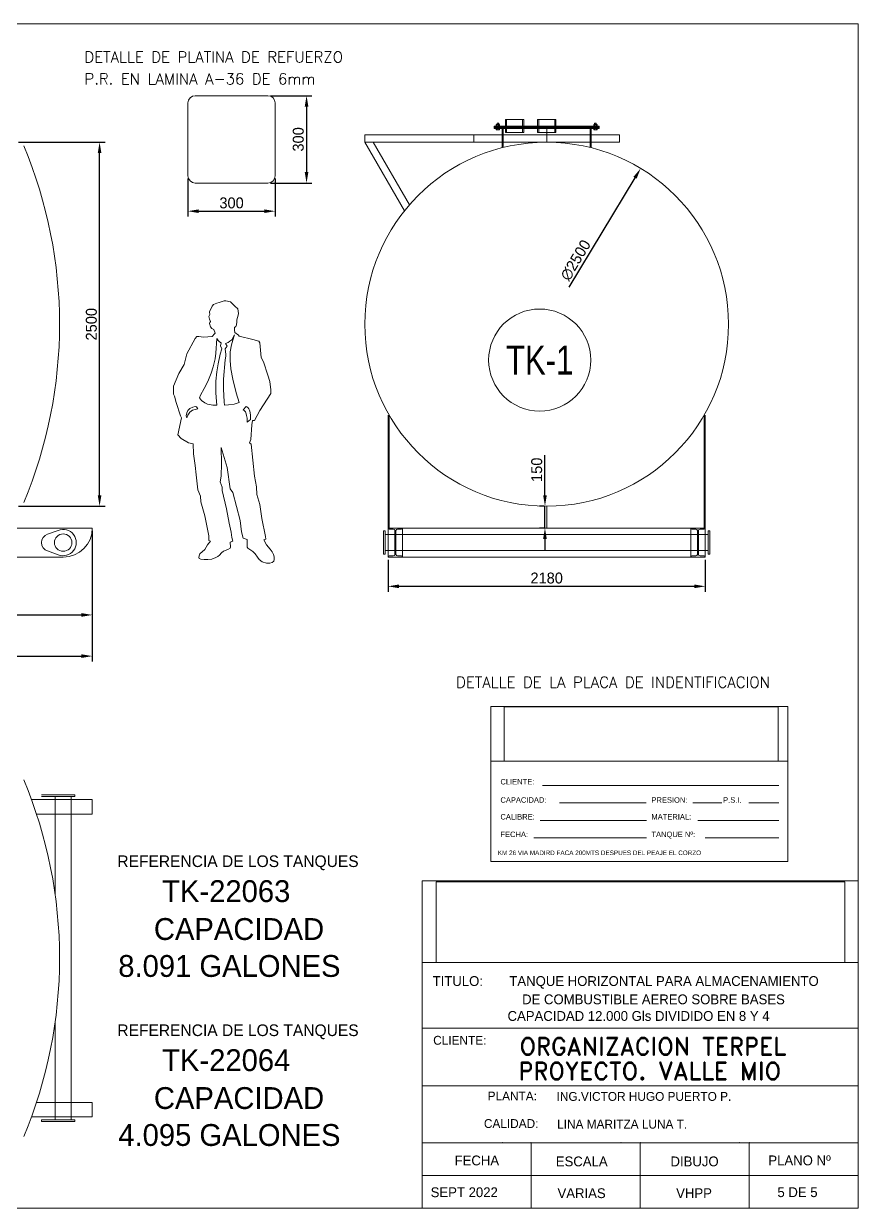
# Model space of a CAD drawing. Header units: millimetres. Extents: x 328839 to 396304, y 3800 to 39483.
# Drawn here: x 339090 to 344826, y 3800 to 11937 of the extents above; entities that cross this region are included whole.
import ezdxf
from ezdxf.enums import TextEntityAlignment as Align

# ---------------------------------------------------------------- set-up
doc = ezdxf.new("R2010")
doc.units = ezdxf.units.MM
doc.linetypes.add('ACAD_ISO02W100', pattern=[15, 12, -3])
for name, color, linetype, lineweight in [('COTA', 2, 'Continuous', 9), ('cotas', 2, 'Continuous', 13), ('dibujo', 7, 'Continuous', 20), ('FIBRA', 3, 'Continuous', 20), ('invisible', 6, 'ACAD_ISO02W100', 9), ('ipe 200', 3, 'Continuous', 9), ('texto', 7, 'Continuous', 18), ('tubo de 4', 5, 'Continuous', 9)]:
    doc.layers.add(name, color=color, linetype=linetype, lineweight=lineweight)
doc.styles.add('ROMAND', font='romand')
doc.dimstyles.new('ISO-25', dxfattribs={"dimtxt": 75, "dimasz": 75, "dimexe": 37.5, "dimexo": 18.75, "dimgap": 19, "dimtad": 1, "dimtxsty": 'Standard', "dimcen": 75, "dimadec": 0, "dimazin": 0, "dimtfac": 1, "dimtmove": 0, "dimatfit": 3, "dimfxl": 1, "dimarcsym": 0})
picture_1 = doc.add_image_def('image1.jpg', size_in_pixel=(1415, 280))

# ---------------------------------------------------------------- blocks, each defined once
blk = doc.blocks.new('*D320')
at = {"layer": 'cotas', "color": 0, "lineweight": -2, "transparency": 16777216}
for p, q in [((329361.4, 8454), (329361.4, 7838.4)), ((339561.4, 8454), (339561.4, 7838.4)), ((329436.4, 7875.9), (339486.4, 7875.9))]:
    blk.add_line(p, q, dxfattribs=at)
at = {"layer": 'cotas', "color": 0, "transparency": 16777216}
for points in [[(329436.4, 7888.4), (329436.4, 7863.4), (329361.4, 7875.9)], [(339486.4, 7888.4), (339486.4, 7863.4), (339561.4, 7875.9)]]:
    blk.add_solid(points, dxfattribs=at)
at = {"layer": 'Defpoints', "color": 0, "transparency": 16777216}
for p in [(329361.4, 8472.8), (339561.4, 8472.8), (339561.4, 7875.9)]:
    blk.add_point(p, dxfattribs=at)
at = {"layer": 'cotas', "color": 0, "transparency": 16777216, "insert": (334461.4, 7932.4), "char_height": 75, "attachment_point": 5}
blk.add_mtext('10200', dxfattribs=at)
blk = doc.blocks.new('*D323')
at = {"layer": 'cotas', "color": 0, "lineweight": -2, "transparency": 16777216}
for p, q in [((338061.4, 8454), (338061.4, 7555.4)), ((339561.4, 8454), (339561.4, 7555.4)), ((338136.4, 7592.9), (339486.4, 7592.9))]:
    blk.add_line(p, q, dxfattribs=at)
at = {"layer": 'cotas', "color": 0, "transparency": 16777216}
for points in [[(338136.4, 7605.4), (338136.4, 7580.4), (338061.4, 7592.9)], [(339486.4, 7605.4), (339486.4, 7580.4), (339561.4, 7592.9)]]:
    blk.add_solid(points, dxfattribs=at)
at = {"layer": 'Defpoints', "color": 0, "transparency": 16777216}
for p in [(338061.4, 8472.8), (339561.4, 8472.8), (339561.4, 7592.9)]:
    blk.add_point(p, dxfattribs=at)
at = {"layer": 'cotas', "color": 0, "transparency": 16777216, "insert": (338811.4, 7649.4), "char_height": 75, "attachment_point": 5}
blk.add_mtext('1500', dxfattribs=at)
blk = doc.blocks.new('*D327')
at = {"layer": 'COTA', "color": 0, "lineweight": -2, "transparency": 16777216}
for p, q in [((339055.2, 11122.8), (339649, 11122.8)), ((339611.5, 8697.8), (339611.5, 11047.8)), ((339055.2, 8622.8), (339649, 8622.8))]:
    blk.add_line(p, q, dxfattribs=at)
at = {"layer": 'COTA', "color": 0, "transparency": 16777216}
for points in [[(339599, 11047.8), (339624, 11047.8), (339611.5, 11122.8)], [(339599, 8697.8), (339624, 8697.8), (339611.5, 8622.8)]]:
    blk.add_solid(points, dxfattribs=at)
at = {"layer": 'Defpoints', "color": 0, "transparency": 16777216}
for p in [(339036.4, 11122.8), (339611.5, 11122.8), (339036.4, 8622.8)]:
    blk.add_point(p, dxfattribs=at)
at = {"layer": 'COTA', "color": 0, "transparency": 16777216, "insert": (339555, 9872.8), "char_height": 75, "attachment_point": 5, "rotation": 90}
blk.add_mtext('2500', dxfattribs=at)
blk = doc.blocks.new('*D338')
at = {"layer": 'COTA', "color": 0, "lineweight": -2, "transparency": 16777216}
for p, q in [((340218.6, 10873.6), (340218.6, 10611.6)), ((340818.6, 10873.6), (340818.6, 10611.6)), ((340293.6, 10649.1), (340743.6, 10649.1))]:
    blk.add_line(p, q, dxfattribs=at)
at = {"layer": 'COTA', "color": 0, "transparency": 16777216}
for points in [[(340293.6, 10661.6), (340293.6, 10636.6), (340218.6, 10649.1)], [(340743.6, 10661.6), (340743.6, 10636.6), (340818.6, 10649.1)]]:
    blk.add_solid(points, dxfattribs=at)
at = {"layer": 'Defpoints', "color": 0, "transparency": 16777216}
for p in [(340218.6, 10892.4), (340818.6, 10892.4), (340818.6, 10649.1)]:
    blk.add_point(p, dxfattribs=at)
at = {"layer": 'COTA', "color": 0, "transparency": 16777216, "insert": (340518.6, 10705.6), "char_height": 75, "attachment_point": 5}
blk.add_mtext('300', dxfattribs=at)
blk = doc.blocks.new('*D339')
at = {"layer": 'COTA', "color": 0, "lineweight": -2, "transparency": 16777216}
for p, q in [((340787.3, 11442.4), (341071.4, 11442.4)), ((341033.9, 11367.4), (341033.9, 10917.4)), ((340787.3, 10842.4), (341071.4, 10842.4))]:
    blk.add_line(p, q, dxfattribs=at)
at = {"layer": 'COTA', "color": 0, "transparency": 16777216}
for points in [[(341021.4, 11367.4), (341046.4, 11367.4), (341033.9, 11442.4)], [(341021.4, 10917.4), (341046.4, 10917.4), (341033.9, 10842.4)]]:
    blk.add_solid(points, dxfattribs=at)
at = {"layer": 'Defpoints', "color": 0, "transparency": 16777216}
for p in [(340768.6, 11442.4), (340768.6, 10842.4), (341033.9, 10842.4)]:
    blk.add_point(p, dxfattribs=at)
at = {"layer": 'COTA', "color": 0, "transparency": 16777216, "insert": (340977.4, 11142.4), "char_height": 75, "attachment_point": 5, "rotation": 90}
blk.add_mtext('300', dxfattribs=at)
blk = doc.blocks.new('*D337')
at = {"layer": 'cotas', "color": 0, "lineweight": -2, "transparency": 16777216}
blk.add_line((342838.3, 10127.7), (343291.7, 10878.7), dxfattribs=at)
at = {"layer": 'cotas', "color": 0, "transparency": 16777216}
blk.add_solid([(343281, 10885.1), (343302.4, 10872.2), (343330.5, 10942.9)], dxfattribs=at)
at = {"layer": 'Defpoints', "color": 0, "transparency": 16777216}
for p in [(343330.5, 10942.9), (342038.3, 8802.7)]:
    blk.add_point(p, dxfattribs=at)
at = {"layer": 'cotas', "color": 0, "transparency": 16777216, "insert": (342883.8, 10312.3), "char_height": 75, "attachment_point": 5, "rotation": 58.87776}
blk.add_mtext('∅2500', dxfattribs=at)
blk = doc.blocks.new('*D340')
at = {"layer": 'COTA', "color": 0, "lineweight": -2, "transparency": 16777216}
for p, q in [((341594.4, 8254), (341594.4, 8034.9)), ((343774.4, 8254), (343774.4, 8034.9)), ((341669.4, 8072.4), (343699.4, 8072.4))]:
    blk.add_line(p, q, dxfattribs=at)
at = {"layer": 'COTA', "color": 0, "transparency": 16777216}
for points in [[(341669.4, 8084.9), (341669.4, 8059.9), (341594.4, 8072.4)], [(343699.4, 8084.9), (343699.4, 8059.9), (343774.4, 8072.4)]]:
    blk.add_solid(points, dxfattribs=at)
at = {"layer": 'Defpoints', "color": 0, "transparency": 16777216}
for p in [(341594.4, 8272.8), (343774.4, 8272.8), (343774.4, 8072.4)]:
    blk.add_point(p, dxfattribs=at)
at = {"layer": 'COTA', "color": 0, "transparency": 16777216, "insert": (342684.4, 8128.9), "char_height": 75, "attachment_point": 5}
blk.add_mtext('2180', dxfattribs=at)
blk = doc.blocks.new('*D341')
at = {"layer": 'COTA', "color": 0, "lineweight": -2, "transparency": 16777216}
for p, q in [((342672.6, 8697.8), (342672.6, 8973.3)), ((342665.7, 8622.8), (342635.1, 8622.8)), ((342672.6, 8472.8), (342672.6, 8622.8)), ((342665.7, 8472.8), (342635.1, 8472.8)), ((342672.6, 8397.8), (342672.6, 8322.8))]:
    blk.add_line(p, q, dxfattribs=at)
at = {"layer": 'COTA', "color": 0, "transparency": 16777216}
for points in [[(342660.1, 8697.8), (342685.1, 8697.8), (342672.6, 8622.8)], [(342660.1, 8397.8), (342685.1, 8397.8), (342672.6, 8472.8)]]:
    blk.add_solid(points, dxfattribs=at)
at = {"layer": 'Defpoints', "color": 0, "transparency": 16777216}
for p in [(342672.6, 8622.8), (342684.4, 8622.8), (342684.4, 8472.8)]:
    blk.add_point(p, dxfattribs=at)
at = {"layer": 'COTA', "color": 0, "transparency": 16777216, "insert": (342616.1, 8873), "char_height": 75, "attachment_point": 5, "rotation": 90}
blk.add_mtext('150', dxfattribs=at)
blk = doc.blocks.new('hombre')
at = {"color": 0, "linetype": 'Continuous'}
for points in [[(-7.61, 8.02), (-8.65, 8.49), (-8.65, 11.77), (-11.37, 25.36), (-14.19, 34.92), (-14.46, 38.98), (-16.3, 43.31), (-17.38, 53.5), (-18.15, 60.08), (-19.15, 67.89), (-19.42, 74.87), (-22.74, 75.51), (-27.64, 78.53), (-29.92, 81.04), (-27.44, 92.78), (-28.08, 94.06), (-31.13, 103.35), (-32.4, 107.68), (-33.04, 108.89), (-33.04, 114.45), (-29.35, 123.14), (-25.59, 129.31), (-23.75, 136.73), (-18.15, 147.29), (-16.94, 148.5), (-15.7, 148.5), (-12.45, 148.13), (-6.41, 148.5), (-4.76, 150.31), (-4.26, 150.82), (-5.23, 153.43), (-6.68, 154), (-7.51, 155.21), (-8.35, 157.53), (-8.05, 158.3), (-7.51, 158.83), (-8.35, 160.58), (-8.76, 162.26), (-8.12, 163.73), (-8.25, 165.54), (-6.41, 169.53), (-5.5, 170.54), (-3.29, 171.41), (-1.54, 171.92), (1.81, 173.06), (2.88, 173.06), (6.14, 172.32), (7.18, 171.41), (9.06, 169.5), (11.2, 167.52), (11.67, 164.47), (11.37, 163.13), (10.53, 160.04), (10.53, 158.7), (10.33, 156.59), (9.86, 155.45), (8.96, 154.77), (8.96, 152.83), (9.26, 151.42), (11.67, 149.58), (12.11, 148.74), (21.44, 146.62), (25.73, 145.45), (26.37, 144.17), (27.31, 134.25), (28.81, 131.19), (31.93, 121.93), (33.21, 117.61), (33.81, 111.97), (33.81, 109.52), (26.37, 97.75), (22.61, 90.94), (21.33, 90.97), (20.8, 87.85), (20.09, 77.86), (19.32, 75.64), (20.33, 74.67), (22.61, 52.6), (24.05, 45.32), (24.39, 40.12), (26.33, 33.24), (27.64, 23.68), (30.22, 11.1), (30.56, 9.46), (29.05, 8.92), (30.83, 5.6), (33.41, 2.55), (34.72, 0.74), (35.73, -1.17), (36.19, -2.68), (36.19, -4.56), (35.86, -5.7), (34.85, -6.64), (33.21, -7.21), (30.83, -7.01), (27.94, -6.17), (25.93, -4.66), (24.72, -2.99), (23.05, -0.64), (21.64, 0.84), (18.05, 3.15), (17.71, 3.92), (17.71, 5.17), (17.58, 6.41), (17.58, 8.18), (17.58, 9.16), (14.96, 10.13), (13.65, 14.52), (12.78, 22.27), (7.82, 41.43), (5.97, 43.94), (3.79, 58.7), (-0.23, 72.39), (-0.03, 61.29), (-0.23, 52.6), (-0.87, 48.87), (0.37, 45.15), (0.37, 42.7), (3.49, 30.32), (5.33, 20.4), (6.57, 14.22), (7.18, 10.5), (7.82, 8.02), (5.97, 7.41), (6.14, 3.79), (5.97, 3.09), (4.29, 2.38), (1.44, 1.14), (0, 0), (-1.31, -1.51), (-2.52, -2.48), (-3.96, -3.32), (-6.68, -4.33), (-9.36, -4.56), (-11.87, -4.6), (-14.22, -4.39), (-15.33, -3.82), (-15.7, -3.12), (-15.46, -2.08), (-14.83, -0.77), (-11.44, 2.31), (-9.53, 5.57), (-7.61, 8.02)], [(-3.32, 147.29), (-3.89, 137.06), (-4.39, 133.24), (-5.67, 127.74), (-7.04, 123.31), (-9.29, 117.64), (-11.87, 112.91), (-14.46, 108.28), (-15.1, 106.4), (-13.79, 104.56), (-11.57, 102.98), (-9.59, 102.01), (-5.94, 101.51), (-3.32, 101.47), (-3.72, 106.6), (-3.92, 110.13), (-3.89, 118.01), (-3.32, 124.38), (-2.38, 129.85), (-0.87, 136.56), (0.27, 140.05), (-0.74, 142.26), (-0.23, 144.17), (-1.44, 144.95), (-2.38, 145.85), (-3.32, 147.29)], [(9.02, 149.71), (7.01, 146.29), (5.74, 145.28), (4.49, 144.44), (2.65, 143.77), (3.82, 141.96), (2.52, 140.05), (2.88, 136.29), (2.88, 135.12), (2.62, 132.57), (1.48, 119.18), (1.48, 112.41), (1.88, 103.82), (2.11, 101.37), (4.8, 101.64), (8.76, 102.08), (12.14, 103.35), (10.1, 109.86), (7.82, 119.18), (6.51, 126.46), (5.94, 132.17), (6, 137.97), (6.94, 142.97), (7.78, 145.99), (9.02, 149.71)], [(-23.75, 92.78), (-23.15, 94.66), (-21.87, 96.51), (-19.99, 97.92), (-16.34, 98.89), (-17.11, 100.37), (-18.05, 100.5), (-19.76, 100.06), (-21.8, 99.09), (-23.15, 97.75), (-23.88, 96.14), (-24.35, 94.06), (-23.75, 92.78)], [(14.83, 98.32), (15.67, 97.82), (16.44, 96.81), (16.91, 95.47), (17.21, 94.26), (17.58, 92.42), (17.58, 89.83), (20.03, 91.64), (20.03, 94.23), (19.76, 96.31), (19.25, 97.95), (18.82, 98.99), (18.15, 99.83), (17.51, 100.3), (16.91, 100.47), (14.83, 98.32)]]:
    blk.add_lwpolyline(points, dxfattribs=at)

msp = doc.modelspace()

# ---------------------------------------------------------------- linework, layer by layer
at = {"lineweight": 9}
for p, q in [((344826.437, 7550.059), (344826.437, 3800.059)), ((342301.601, 7247.479), (344341.601, 7247.479)), ((342301.601, 7247.479), (342301.601, 6182.479)), ((344341.601, 7247.479), (344341.601, 6182.479)), ((342301.601, 6872.479), (344341.601, 6872.479)), ((342654.585, 6704.158), (344280.391, 6704.158)), ((342773.604, 6584.158), (343368.702, 6584.158)), ((343690.054, 6584.158), (343887.627, 6584.158)), ((344073.297, 6584.158), (344280.391, 6584.158)), ((342640.302, 6464.158), (343371.082, 6464.158)), ((343723.38, 6464.158), (344280.391, 6464.158)), ((342595.075, 6344.158), (343371.082, 6344.158)), ((343773.368, 6344.158), (344280.391, 6344.158)), ((342301.601, 6182.479), (344341.601, 6182.479)), ((341827.87, 6050.059), (344826.437, 6050.059)), ((341827.87, 3800.059), (341827.87, 6050.059)), ((341827.87, 5487.559), (344826.437, 5487.559)), ((341827.87, 5037.559), (344826.437, 5037.559)), ((341827.87, 4850.059), (341827.87, 4400.059)), ((341827.87, 4640.578), (344826.437, 4640.578)), ((341827.87, 4100.059), (341827.87, 4400.059)), ((341827.87, 4250.059), (344826.437, 4250.059)), ((342577.512, 4250.059), (342577.512, 3800.059)), ((343327.153, 4250.059), (343327.153, 3800.059)), ((344076.795, 4250.059), (344076.795, 3800.059)), ((341827.87, 3800.059), (341827.87, 4100.059)), ((341827.87, 4025.059), (344826.437, 4025.059)), ((344826.437, 3800.059), (340476.437, 3800.059)), ((344826.437, 3800.059), (340476.437, 3800.059)), ((341077.87, 3800.059), (341827.87, 3800.059)), ((341077.87, 3800.059), (341827.87, 3800.059))]:
    msp.add_line(p, q, dxfattribs=at)
for p in [(342379.562, 4250.059), (343195.187, 4250.059), (344010.812, 4250.059)]:
    msp.add_point(p, dxfattribs=at)
at = {"layer": 'cotas'}
for p, q in [((342184.401, 11172.775), (341434.401, 11172.775)), ((341434.401, 11172.775), (341434.401, 11122.775)), ((342184.401, 11172.775), (343184.401, 11172.775)), ((342184.401, 11122.775), (342184.401, 11172.775)), ((343184.401, 11172.775), (343184.401, 11122.775)), ((341706.539, 10651.419), (341434.401, 11122.775)), ((341434.401, 11122.775), (342184.401, 11122.775)), ((341740.618, 10692.393), (341492.136, 11122.775)), ((343184.401, 11122.775), (342184.401, 11122.775)), ((341595.87, 9247.775), (341595.87, 8472.775)), ((341601.87, 9247.775), (341601.87, 8472.775)), ((343766.933, 9247.775), (343766.933, 8472.775)), ((343772.933, 9247.775), (343772.933, 8472.775)), ((342684.401, 8622.775), (342684.401, 8472.775)), ((341594.401, 8472.775), (343774.401, 8472.775)), ((341594.401, 8472.775), (341694.401, 8472.775)), ((341594.401, 8472.775), (341594.401, 8272.775)), ((341601.87, 8472.775), (343766.933, 8472.775)), ((341602.401, 8464.775), (341630.401, 8464.775)), ((341658.401, 8464.775), (341686.401, 8464.775)), ((341694.401, 8472.775), (341694.401, 8272.775)), ((343674.401, 8472.775), (343774.401, 8472.775)), ((343674.401, 8472.775), (343674.401, 8272.775)), ((343682.401, 8464.775), (343710.401, 8464.775)), ((343738.401, 8464.775), (343766.401, 8464.775)), ((343774.401, 8272.775), (343774.401, 8472.775)), ((341574.401, 8452.775), (341562.401, 8452.775)), ((341562.401, 8452.775), (341562.401, 8292.775)), ((341574.401, 8452.775), (341574.401, 8292.775)), ((341574.401, 8427.775), (343794.401, 8427.775)), ((341640.401, 8454.775), (341640.401, 8290.775)), ((341648.401, 8454.775), (341648.401, 8290.775)), ((343720.401, 8454.775), (343720.401, 8290.775)), ((343728.401, 8454.775), (343728.401, 8290.775)), ((343794.401, 8452.775), (343794.401, 8292.775)), ((343794.401, 8452.775), (343806.401, 8452.775)), ((343806.401, 8452.775), (343806.401, 8292.775)), ((341574.401, 8317.775), (343794.401, 8317.775)), ((341562.401, 8292.775), (341574.401, 8292.775)), ((341694.401, 8272.775), (341594.401, 8272.775)), ((341594.401, 8272.775), (343774.401, 8272.775)), ((341630.401, 8280.775), (341602.401, 8280.775)), ((341686.401, 8280.775), (341658.401, 8280.775)), ((343774.401, 8272.775), (343674.401, 8272.775)), ((343710.401, 8280.775), (343682.401, 8280.775)), ((343766.401, 8280.775), (343738.401, 8280.775)), ((343806.401, 8292.775), (343794.401, 8292.775)), ((339211.444, 6639.66), (339441.444, 6639.66)), ((339211.444, 6627.66), (339441.444, 6627.66)), ((339306.444, 5952.385), (339306.444, 6627.66)), ((339416.444, 4407.66), (339416.444, 6627.66)), ((339441.444, 6639.66), (339441.444, 6627.66)), ((339306.444, 4407.66), (339306.444, 5082.935)), ((339211.444, 4407.66), (339441.444, 4407.66)), ((339211.444, 4407.66), (339211.444, 4395.66)), ((339211.444, 4395.66), (339441.444, 4395.66)), ((339441.444, 4395.66), (339441.444, 4407.66))]:
    msp.add_line(p, q, dxfattribs=at)
at = {"layer": 'cotas', "lineweight": 9}
msp.add_line((342684.401, 11222.775), (342684.401, 11122.775), dxfattribs=at)
at = {"layer": 'cotas'}
msp.add_circle((342684.401, 9872.775), 1250, dxfattribs=at)
for centre, radius, start, end in [((341602.401, 8472.775), 8, 180, 270), ((341630.401, 8454.775), 10, 0, 90), ((341658.401, 8454.775), 10, 90, 180), ((341686.401, 8472.775), 8, 270, 0), ((343682.401, 8472.775), 8, 180, 270), ((343710.401, 8454.775), 10, 0, 90), ((343738.401, 8454.775), 10, 90, 180), ((343766.401, 8472.775), 8, 270, 0), ((341602.401, 8272.775), 8, 90, 180), ((341630.401, 8290.775), 10, 270, 0), ((341658.401, 8290.775), 10, 180, 270), ((341686.401, 8272.775), 8, 0, 90), ((343682.401, 8272.775), 8, 90, 180), ((343710.401, 8290.775), 10, 270, 0), ((343738.401, 8290.775), 10, 180, 270), ((343766.401, 8272.775), 8, 0, 90)]:
    msp.add_arc(centre, radius, start, end, dxfattribs=at)
at = {"layer": 'cotas', "lineweight": 9}
for p in [(342577.512, 4250.059), (343327.153, 4250.059), (344076.795, 4250.059)]:
    msp.add_point(p, dxfattribs=at)
at = {"layer": 'dibujo', "lineweight": 13}
for p, q in [((340218.581, 10892.361), (340218.581, 11392.361)), ((340268.581, 11442.361), (340768.581, 11442.361)), ((340818.581, 11392.361), (340818.581, 10892.361)), ((340768.581, 10842.361), (340268.581, 10842.361))]:
    msp.add_line(p, q, dxfattribs=at)
at = {"layer": 'dibujo', "lineweight": 9}
for p, q in [((342324.401, 11233.775), (342324.401, 11225.775)), ((342324.401, 11233.775), (343044.401, 11233.775)), ((342324.401, 11225.775), (342324.401, 11233.775)), ((342338.401, 11244.775), (342339.401, 11245.775)), ((342338.401, 11244.775), (342338.401, 11234.775)), ((342338.401, 11234.775), (342339.401, 11233.775)), ((342339.401, 11245.775), (342359.401, 11245.775)), ((342339.401, 11233.775), (342359.401, 11233.775)), ((342355.401, 11252.775), (342343.401, 11252.775)), ((342343.401, 11252.775), (342343.401, 11216.775)), ((342343.401, 11244.775), (342343.401, 11233.775)), ((342355.401, 11216.775), (342355.401, 11252.775)), ((342355.401, 11244.775), (342355.401, 11233.775)), ((342360.401, 11244.775), (342359.401, 11245.775)), ((342360.401, 11234.775), (342359.401, 11233.775)), ((342360.401, 11234.775), (342360.401, 11244.775)), ((342400.401, 11278.775), (342528.401, 11278.775)), ((342400.401, 11188.775), (342400.401, 11278.775)), ((342528.401, 11278.775), (342528.401, 11188.775)), ((342620.401, 11278.775), (342748.401, 11278.775)), ((342620.401, 11188.775), (342620.401, 11278.775)), ((342748.401, 11278.775), (342748.401, 11188.775)), ((343008.401, 11244.775), (343009.401, 11245.775)), ((343008.401, 11234.775), (343008.401, 11244.775)), ((343008.401, 11234.775), (343009.401, 11233.775)), ((343029.401, 11245.775), (343009.401, 11245.775)), ((343029.401, 11233.775), (343009.401, 11233.775)), ((343013.401, 11252.775), (343025.401, 11252.775)), ((343013.401, 11216.775), (343013.401, 11252.775)), ((343013.401, 11244.775), (343013.401, 11233.775)), ((343025.401, 11252.775), (343025.401, 11216.775)), ((343025.401, 11244.775), (343025.401, 11233.775)), ((343030.401, 11244.775), (343029.401, 11245.775)), ((343030.401, 11234.775), (343029.401, 11233.775)), ((343030.401, 11244.775), (343030.401, 11234.775)), ((343044.401, 11225.775), (343044.401, 11233.775)), ((343044.401, 11225.775), (342324.401, 11225.775)), ((342324.401, 11225.775), (342324.401, 11222.775)), ((342324.401, 11222.775), (342379.401, 11222.775)), ((342324.401, 11216.775), (342324.401, 11222.775)), ((343044.401, 11216.775), (342324.401, 11216.775)), ((342360.401, 11216.775), (342338.401, 11216.775)), ((342338.401, 11216.775), (342338.401, 11209.775)), ((342338.401, 11209.775), (342339.401, 11208.775)), ((342339.401, 11208.775), (342359.401, 11208.775)), ((342343.401, 11216.775), (342355.401, 11216.775)), ((342343.401, 11216.775), (342343.401, 11208.775)), ((342355.401, 11216.775), (342355.401, 11208.775)), ((342360.401, 11209.775), (342359.401, 11208.775)), ((342360.401, 11209.775), (342360.401, 11216.775)), ((342379.401, 11222.775), (342379.401, 11084.995)), ((342379.401, 11222.775), (342385.401, 11216.775)), ((342379.401, 11222.775), (343044.401, 11222.775)), ((342385.401, 11216.775), (342385.401, 11086.488)), ((342528.401, 11188.775), (342400.401, 11188.775)), ((342748.401, 11188.775), (342620.401, 11188.775)), ((342989.401, 11222.775), (342983.401, 11216.775)), ((342983.401, 11216.775), (342983.401, 11086.488)), ((342989.401, 11222.775), (342989.401, 11225.775)), ((342989.401, 11225.775), (343044.401, 11225.775)), ((342989.401, 11216.775), (342989.401, 11222.775)), ((342989.401, 11222.775), (343044.401, 11222.775)), ((342989.401, 11216.775), (342989.401, 11084.995)), ((343008.401, 11216.775), (343030.401, 11216.775)), ((343008.401, 11209.775), (343008.401, 11216.775)), ((343008.401, 11209.775), (343009.401, 11208.775)), ((343029.401, 11208.775), (343009.401, 11208.775)), ((343025.401, 11216.775), (343013.401, 11216.775)), ((343013.401, 11216.775), (343013.401, 11208.775)), ((343025.401, 11216.775), (343025.401, 11208.775)), ((343030.401, 11209.775), (343029.401, 11208.775)), ((343030.401, 11216.775), (343030.401, 11209.775)), ((343044.401, 11225.775), (343044.401, 11222.775)), ((343044.401, 11216.775), (343044.401, 11222.775))]:
    msp.add_line(p, q, dxfattribs=at)
at = {"layer": 'dibujo', "lineweight": 13}
for centre, start, end in [((340268.581, 11392.361), 90, 180), ((340768.581, 11392.361), 0, 90), ((340268.581, 10892.361), 180, 270), ((340768.581, 10892.361), 270, 0)]:
    msp.add_arc(centre, 50, start, end, dxfattribs=at)
at = {"layer": 'dibujo', "lineweight": 9}
for centre, radius, start, end in [((342340.901, 11242.15), 3.625, 46.397181, 133.602819), ((342340.901, 11237.4), 3.625, 226.397181, 313.602819), ((342349.401, 11227.275), 18.5, 71.0753556, 108.9246444), ((342349.401, 11252.275), 18.5, 251.0753556, 288.9246444), ((342357.901, 11242.15), 3.625, 46.397181, 133.602819), ((342357.901, 11237.4), 3.625, 226.397181, 313.602819), ((343010.901, 11242.15), 3.625, 46.397181, 133.602819), ((343010.901, 11237.4), 3.625, 226.397181, 313.602819), ((343019.401, 11227.275), 18.5, 71.0753556, 108.9246444), ((343019.401, 11252.275), 18.5, 251.0753556, 288.9246444), ((343027.901, 11242.15), 3.625, 46.397181, 133.602819), ((343027.901, 11237.4), 3.625, 226.397181, 313.602819), ((342340.901, 11212.4), 3.625, 226.397181, 313.602819), ((342349.401, 11227.275), 18.5, 251.0753556, 288.9246444), ((342357.901, 11212.4), 3.625, 226.397181, 313.602819), ((343010.901, 11212.4), 3.625, 226.397181, 313.602819), ((343019.401, 11227.275), 18.5, 251.0753556, 288.9246444), ((343027.901, 11212.4), 3.625, 226.397181, 313.602819)]:
    msp.add_arc(centre, radius, start, end, dxfattribs=at)
at = {"layer": 'dibujo'}
for centre in [(336171.683, 9872.775), (336171.683, 5517.66)]:
    msp.add_arc(centre, 3164.761, 337.2273815, 22.7726185, dxfattribs=at)
at = {"layer": 'FIBRA'}
msp.add_line((344826.437, 11937.069), (328838.789, 11937.069), dxfattribs=at)
at = {"layer": 'FIBRA', "lineweight": 9}
for p, q in [((344826.437, 3800.059), (344826.437, 11937.069)), ((328838.789, 3800.059), (344826.437, 3800.059))]:
    msp.add_line(p, q, dxfattribs=at)
at = {"layer": 'invisible', "lineweight": 9, "ltscale": 0.05}
for p, q in [((342344.401, 11252.775), (342344.401, 11216.775)), ((342354.401, 11216.775), (342354.401, 11252.775)), ((343014.401, 11216.775), (343014.401, 11252.775)), ((343024.401, 11252.775), (343024.401, 11216.775))]:
    msp.add_line(p, q, dxfattribs=at)
at = {"layer": 'invisible', "lineweight": 9, "ltscale": 0.1}
for p, q in [((342409.401, 11278.775), (342409.401, 11188.775)), ((342519.401, 11278.775), (342519.401, 11188.775)), ((342629.401, 11278.775), (342629.401, 11188.775)), ((342739.401, 11278.775), (342739.401, 11188.775))]:
    msp.add_line(p, q, dxfattribs=at)
at = {"layer": 'ipe 200'}
for p, q in [((329361.444, 8472.775), (339561.444, 8472.775)), ((329561.444, 8272.775), (339361.444, 8272.775)), ((339142.813, 6607.66), (339561.444, 6607.66)), ((339561.444, 6607.66), (339561.444, 6507.66)), ((339177.613, 6507.66), (339561.444, 6507.66)), ((339177.613, 4527.66), (339561.444, 4527.66)), ((339561.444, 4527.66), (339561.444, 4427.66)), ((339142.813, 4427.66), (339561.444, 4427.66))]:
    msp.add_line(p, q, dxfattribs=at)
msp.add_circle((342636.462, 9626.421), 350.76, dxfattribs=at)
msp.add_arc((339361.444, 8472.775), 200, 270, 0, dxfattribs=at)
at = {"layer": 'tubo de 4'}
for p, q in [((339326.829, 8455.852), (339254.027, 8430.192)), ((339326.829, 8289.699), (339254.027, 8315.359))]:
    msp.add_line(p, q, dxfattribs=at)
msp.add_circle((339361.444, 8372.775), 60, dxfattribs=at)
for centre, radius, start, end in [((339361.444, 8372.775), 90, 247.3801351, 112.6198649), ((339271.444, 8372.775), 60, 106.8744943, 253.1255057)]:
    msp.add_arc(centre, radius, start, end, dxfattribs=at)

# ---------------------------------------------------------------- block references
at = {"layer": 'cotas', "lineweight": 9, "xscale": 10, "yscale": 10, "zscale": 10}
msp.add_blockref('hombre', (340449.499, 8302.529), dxfattribs=at)

# ---------------------------------------------------------------- texts
at = {"lineweight": 9}
for s, height, p in [('CLIENTE:', 37.5, (342366.557, 6711.292)), ('CAPACIDAD:', 37.5, (342366.557, 6586.116)), ('PRESION:', 37.5, (343404.408, 6586.116)), ('P.S.I.', 37.5, (343897.148, 6586.116)), ('CALIBRE:', 37.5, (342366.557, 6470.452)), ('MATERIAL:', 37.5, (343404.408, 6470.452)), ('FECHA:', 37.5, (342366.557, 6350.032)), ('TANQUE Nº:', 37.5, (343404.408, 6350.032)), (' KM 26 VIA MADIRD FACA 200MTS DESPUES DEL PEAJE EL CORZO ', 31.5, (342336.564, 6226.195)), ('CLIENTE:', 60.75, (341904.483, 4923.72)), ('PLANTA: ', 60.75, (342278.778, 4540.917)), ('ING.VICTOR HUGO PUERTO P.', 60.75, (342752.758, 4538.266)), ('CALIDAD:', 60.75, (342253.075, 4351.871)), ('LINA MARITZA LUNA T. ', 60.75, (342756.413, 4347.72)), ('FECHA', 67.5, (342051.556, 4094.986)), ('ESCALA', 67.5, (342747.188, 4088.452)), ('DIBUJO', 67.5, (343535.469, 4088.452)), ('PLANO Nº', 67.5, (344208.042, 4095.32)), ('SEPT 2022', 67.5, (341887.024, 3876.639)), ('VARIAS', 67.5, (342758.895, 3870.105)), ('VHPP', 67.5, (343574.493, 3870.105)), ('5 DE 5', 67.5, (344270.48, 3876.973))]:
    msp.add_text(s, height=height, dxfattribs=at).set_placement(p)
for s, p in [('TITULO:', (342073.619, 5327.342)), ('TANQUE HORIZONTAL PARA ALMACENAMIENTO', (343491.057, 5327.342)), ('DE COMBUSTIBLE AEREO SOBRE BASES ', (343431.038, 5201.616)), ('CAPACIDAD 12.000 Gls DIVIDIDO EN 8 Y 4', (343315.933, 5087.506))]:
    msp.add_text(s, height=67.5, dxfattribs=at).set_placement(p, align=Align.CENTER)
at = {"lineweight": 9, "style": 'ROMAND'}
for s, p in [('ORGANIZACION TERPEL', (342498.309, 4852.825)), ('PROYECTO. VALLE MIO', (342490.746, 4683.19))]:
    msp.add_text(s, height=120, dxfattribs=at).set_placement(p)
at = {"layer": 'cotas', "lineweight": 13, "style": 'ROMAND'}
for s, p in [('DETALLE DE PLATINA DE REFUERZO', (339507.167, 11670.678)), ('P.R. EN LAMINA A-36 DE 6mm', (339507.167, 11520.498))]:
    msp.add_text(s, height=75, dxfattribs=at).set_placement(p)
at = {"layer": 'cotas', "lineweight": 9, "width": 0.8}
msp.add_text('TK-1', height=200, dxfattribs=at).set_placement((342636.462, 9626.421), align=Align.MIDDLE_CENTER)
at = {"layer": 'cotas', "lineweight": 9, "style": 'ROMAND'}
msp.add_text('DETALLE DE LA PLACA DE INDENTIFICACION', height=75, dxfattribs=at).set_placement((342061.825, 7376.253))
at = {"layer": 'texto', "lineweight": 9}
for s, height, p in [('REFERENCIA DE LOS TANQUES', 80, (339733.534, 6144.219)), ('TK-22063', 150, (340041.656, 5903.771)), ('CAPACIDAD', 150, (339984.698, 5643.462)), ('8.091 GALONES', 150, (339739.975, 5389.682)), ('REFERENCIA DE LOS TANQUES', 80, (339733.534, 4983.139)), ('TK-22064', 150, (340041.656, 4742.691)), ('CAPACIDAD', 150, (339984.698, 4482.382)), ('4.095 GALONES', 150, (339739.975, 4228.602))]:
    msp.add_text(s, height=height, dxfattribs=at).set_placement(p)

# ---------------------------------------------------------------- dimensions: what is measured, and where the dimension line sits
at = {"layer": 'COTA'}
dim = msp.add_linear_dim(base=(341033.902, 10842.361), p1=(340768.581, 11442.361), p2=(340768.581, 10842.361), angle=90, dimstyle='ISO-25', override={"dimlfac": 0.5}, dxfattribs=at)
dim.commit()
dim.dimension.update_dxf_attribs({"geometry": '*D339', "text_midpoint": (340977.402, 11142.361)})
for base, p1, p2, picture, middle in [((339611.505, 11122.775), (339036.444, 8622.775), (339036.444, 11122.775), '*D327', (339555.005, 9872.775)), ((342672.604, 8622.775), (342684.401, 8472.775), (342684.401, 8622.775), '*D341', (342616.104, 8873.025))]:
    dim = msp.add_linear_dim(base=base, p1=p1, p2=p2, angle=90, dimstyle='ISO-25', dxfattribs=at)
    dim.commit()
    dim.dimension.update_dxf_attribs({"geometry": picture, "text_midpoint": middle})
dim = msp.add_linear_dim(base=(340818.581, 10649.11), p1=(340218.581, 10892.361), p2=(340818.581, 10892.361), dimstyle='ISO-25', override={"dimlfac": 0.5}, dxfattribs=at)
dim.commit()
dim.dimension.update_dxf_attribs({"geometry": '*D338', "text_midpoint": (340518.581, 10705.61)})
dim = msp.add_linear_dim(base=(343774.401, 8072.374), p1=(341594.401, 8272.775), p2=(343774.401, 8272.775), dimstyle='ISO-25', dxfattribs=at)
dim.commit()
dim.dimension.update_dxf_attribs({"geometry": '*D340', "text_midpoint": (342684.401, 8128.874)})
at = {"layer": 'cotas'}
dim = msp.add_diameter_dim_2p(p1=(342038.319, 8802.692), p2=(343330.483, 10942.859), dimstyle='ISO-25', dxfattribs=at)
dim.commit()
dim.dimension.update_dxf_attribs({"geometry": '*D337', "text_midpoint": (342932.158, 10283.125), "dimtype": 163})
for base, p1, picture, middle in [((339561.444, 7875.861), (329361.444, 8472.775), '*D320', (334461.444, 7932.361)), ((339561.444, 7592.919), (338061.444, 8472.775), '*D323', (338811.444, 7649.419))]:
    dim = msp.add_linear_dim(base=base, p1=p1, p2=(339561.444, 8472.775), dimstyle='ISO-25', dxfattribs=at)
    dim.commit()
    dim.dimension.update_dxf_attribs({"geometry": picture, "text_midpoint": middle})

# ---------------------------------------------------------------- pictures from other files: only their frames are drawn
at = {"layer": 'COTA'}
image = msp.add_image(picture_1, insert=(342392.533, 6872.479), size_in_units=(1883.678, 372.742), dxfattribs=at)
image.dxf.flags = 7
image = msp.add_image(picture_1, insert=(341923.854, 5487.559), size_in_units=(2809.213, 555.887), dxfattribs=at)
image.dxf.flags = 7

doc.saveas('drawing.dxf')
